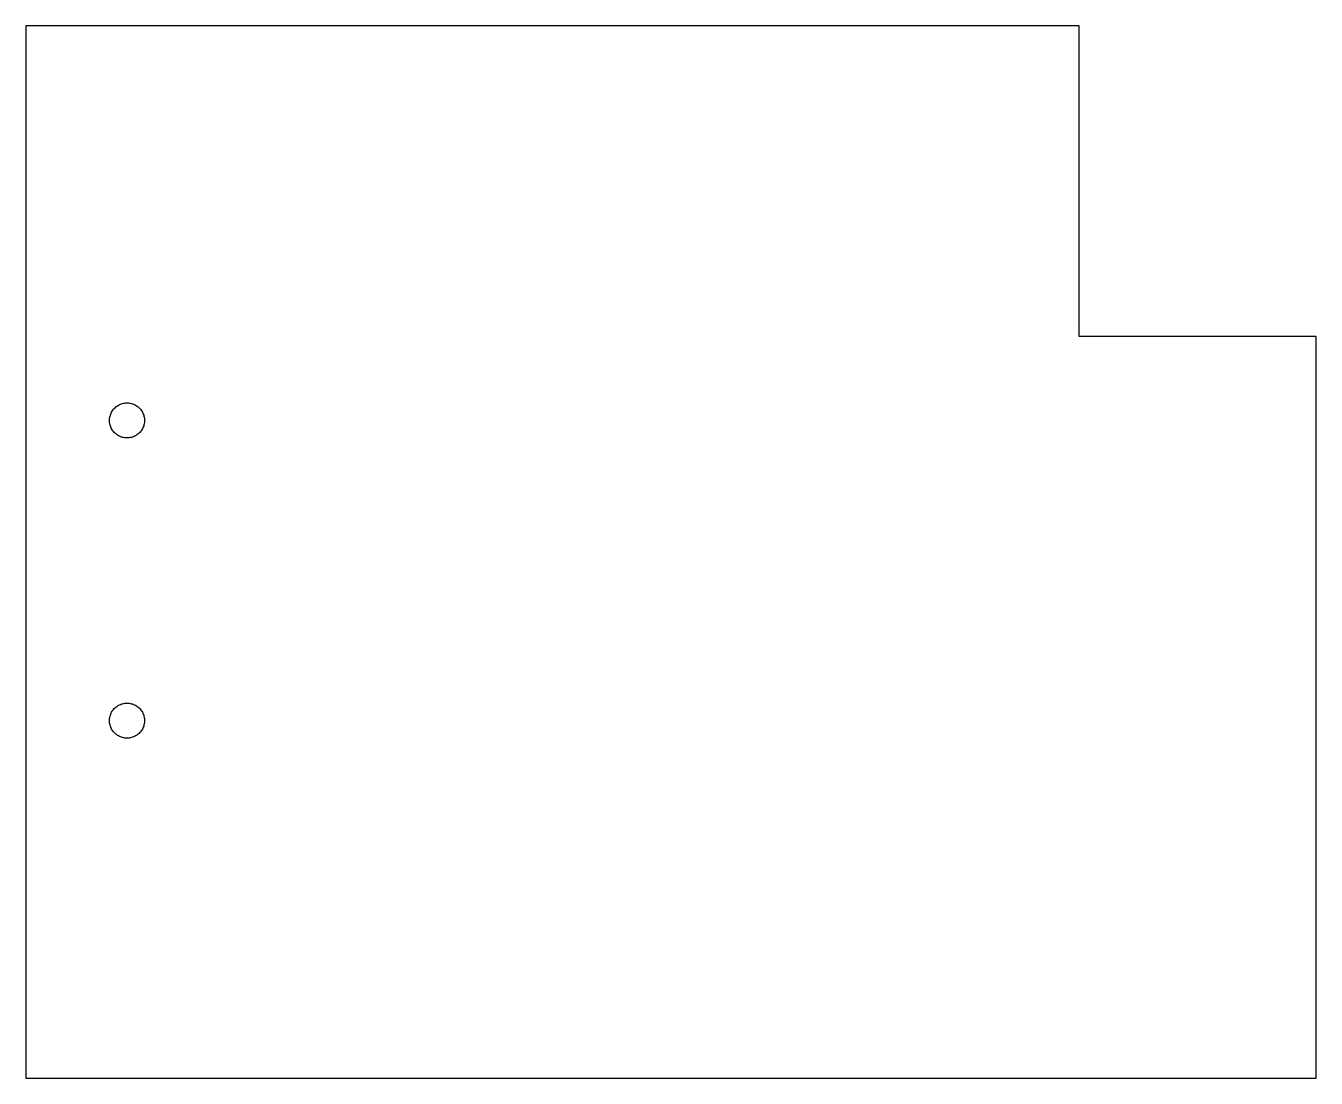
# Model space of a CAD drawing. Extents: x -121 to 121, y -95 to 102.
import ezdxf

# ---------------------------------------------------------------- set-up
doc = ezdxf.new("R2010")
doc.units = 0
doc.layers.get('0').update_dxf_attribs({"color": 1})

msp = doc.modelspace()

# ---------------------------------------------------------------- linework, layer by layer
at = {"color": 1}
for p, q in [((76.3, 101.6), (-120.65, 101.6)), ((-120.65, 101.6), (-120.65, -95.26)), ((76.3, 43.46), (76.3, 101.6)), ((120.65, 43.46), (76.3, 43.46)), ((120.65, -95.26), (120.65, 43.46)), ((-104.84, 28.787), (-104.77, 28.9806)), ((-104.77, 28.9806), (-104.688, 29.1694)), ((-104.688, 29.1694), (-104.595, 29.3527)), ((-104.595, 29.3527), (-104.49, 29.5298)), ((-104.49, 29.5298), (-104.375, 29.7)), ((-104.375, 29.7), (-104.248, 29.8625)), ((-104.248, 29.8625), (-104.112, 30.0169)), ((-104.112, 30.0169), (-103.967, 30.1624)), ((-103.967, 30.1624), (-103.813, 30.2984)), ((-103.813, 30.2984), (-103.65, 30.4245)), ((-103.65, 30.4245), (-103.48, 30.5402)), ((-103.48, 30.5402), (-103.303, 30.6449)), ((-103.303, 30.6449), (-103.119, 30.7383)), ((-103.119, 30.7383), (-102.931, 30.82)), ((-102.931, 30.82), (-102.737, 30.8897)), ((-102.737, 30.8897), (-102.539, 30.9471)), ((-102.539, 30.9471), (-102.339, 30.992)), ((-102.339, 30.992), (-102.135, 31.0242)), ((-102.135, 31.0242), (-101.931, 31.0435)), ((-101.931, 31.0435), (-101.725, 31.05)), ((-101.725, 31.05), (-101.519, 31.0435)), ((-101.519, 31.0435), (-101.315, 31.0242)), ((-101.315, 31.0242), (-101.111, 30.992)), ((-101.111, 30.992), (-100.911, 30.9471)), ((-100.911, 30.9471), (-100.713, 30.8897)), ((-100.713, 30.8897), (-100.519, 30.82)), ((-100.519, 30.82), (-100.331, 30.7383)), ((-100.331, 30.7383), (-100.147, 30.6449)), ((-100.147, 30.6449), (-99.9702, 30.5402)), ((-99.9702, 30.5402), (-99.8, 30.4245)), ((-99.8, 30.4245), (-99.6374, 30.2984)), ((-99.6374, 30.2984), (-99.4831, 30.1624)), ((-99.4831, 30.1624), (-99.3376, 30.0169)), ((-99.3376, 30.0169), (-99.2016, 29.8625)), ((-99.2016, 29.8625), (-99.0755, 29.7)), ((-99.0755, 29.7), (-98.9598, 29.5298)), ((-98.9598, 29.5298), (-98.8551, 29.3527)), ((-98.8551, 29.3527), (-98.7617, 29.1694)), ((-98.7617, 29.1694), (-98.68, 28.9806)), ((-98.68, 28.9806), (-98.6103, 28.787)), ((-105, 27.775), (-104.994, 27.9806)), ((-104.994, 27.5694), (-105, 27.775)), ((-104.994, 27.9806), (-104.974, 28.1855)), ((-104.974, 27.3645), (-104.994, 27.5694)), ((-104.974, 28.1855), (-104.942, 28.3887)), ((-104.942, 27.1613), (-104.974, 27.3645)), ((-104.942, 28.3887), (-104.897, 28.5894)), ((-104.897, 26.9605), (-104.942, 27.1613)), ((-104.897, 28.5894), (-104.84, 28.787)), ((-104.84, 26.763), (-104.897, 26.9605)), ((-104.77, 26.5694), (-104.84, 26.763)), ((-104.688, 26.3806), (-104.77, 26.5694)), ((-98.68, 26.5694), (-98.7617, 26.3806)), ((-98.6103, 26.763), (-98.68, 26.5694)), ((-98.6103, 28.787), (-98.5529, 28.5894)), ((-98.5529, 26.9605), (-98.6103, 26.763)), ((-98.5529, 28.5894), (-98.508, 28.3887)), ((-98.508, 27.1613), (-98.5529, 26.9605)), ((-98.508, 28.3887), (-98.4758, 28.1855)), ((-98.4758, 27.3645), (-98.508, 27.1613)), ((-98.4758, 28.1855), (-98.4565, 27.9806)), ((-98.4565, 27.5694), (-98.4758, 27.3645)), ((-98.4565, 27.9806), (-98.45, 27.775)), ((-98.45, 27.775), (-98.4565, 27.5694)), ((-104.595, 26.1973), (-104.688, 26.3806)), ((-104.49, 26.0202), (-104.595, 26.1973)), ((-104.375, 25.85), (-104.49, 26.0202)), ((-104.248, 25.6874), (-104.375, 25.85)), ((-104.112, 25.5331), (-104.248, 25.6874)), ((-103.967, 25.3876), (-104.112, 25.5331)), ((-103.813, 25.2516), (-103.967, 25.3876)), ((-103.65, 25.1255), (-103.813, 25.2516)), ((-103.48, 25.0098), (-103.65, 25.1255)), ((-103.303, 24.9051), (-103.48, 25.0098)), ((-103.119, 24.8117), (-103.303, 24.9051)), ((-102.931, 24.73), (-103.119, 24.8117)), ((-102.737, 24.6603), (-102.931, 24.73)), ((-102.539, 24.6029), (-102.737, 24.6603)), ((-102.339, 24.558), (-102.539, 24.6029)), ((-102.135, 24.5258), (-102.339, 24.558)), ((-101.931, 24.5065), (-102.135, 24.5258)), ((-101.725, 24.5), (-101.931, 24.5065)), ((-101.519, 24.5065), (-101.725, 24.5)), ((-101.315, 24.5258), (-101.519, 24.5065)), ((-101.111, 24.558), (-101.315, 24.5258)), ((-100.911, 24.6029), (-101.111, 24.558)), ((-100.713, 24.6603), (-100.911, 24.6029)), ((-100.519, 24.73), (-100.713, 24.6603)), ((-100.331, 24.8117), (-100.519, 24.73)), ((-100.147, 24.9051), (-100.331, 24.8117)), ((-99.9702, 25.0098), (-100.147, 24.9051)), ((-99.8, 25.1255), (-99.9702, 25.0098)), ((-99.6374, 25.2516), (-99.8, 25.1255)), ((-99.4831, 25.3876), (-99.6374, 25.2516)), ((-99.3376, 25.5331), (-99.4831, 25.3876)), ((-99.2016, 25.6874), (-99.3376, 25.5331)), ((-99.0755, 25.85), (-99.2016, 25.6874)), ((-98.9598, 26.0202), (-99.0755, 25.85)), ((-98.8551, 26.1973), (-98.9598, 26.0202)), ((-98.7617, 26.3806), (-98.8551, 26.1973)), ((-104.49, -26.6202), (-104.375, -26.45)), ((-104.375, -26.45), (-104.248, -26.2874)), ((-104.248, -26.2874), (-104.112, -26.1331)), ((-104.112, -26.1331), (-103.967, -25.9876)), ((-103.967, -25.9876), (-103.813, -25.8516)), ((-103.813, -25.8516), (-103.65, -25.7255)), ((-103.65, -25.7255), (-103.48, -25.6098)), ((-103.48, -25.6098), (-103.303, -25.5051)), ((-103.303, -25.5051), (-103.119, -25.4117)), ((-103.119, -25.4117), (-102.931, -25.33)), ((-102.931, -25.33), (-102.737, -25.2603)), ((-102.737, -25.2603), (-102.539, -25.2029)), ((-102.539, -25.2029), (-102.339, -25.158)), ((-102.339, -25.158), (-102.135, -25.1258)), ((-102.135, -25.1258), (-101.931, -25.1065)), ((-101.931, -25.1065), (-101.725, -25.1)), ((-101.725, -25.1), (-101.519, -25.1065)), ((-101.519, -25.1065), (-101.315, -25.1258)), ((-101.315, -25.1258), (-101.111, -25.158)), ((-101.111, -25.158), (-100.911, -25.2029)), ((-100.911, -25.2029), (-100.713, -25.2603)), ((-100.713, -25.2603), (-100.519, -25.33)), ((-100.519, -25.33), (-100.331, -25.4117)), ((-100.331, -25.4117), (-100.147, -25.5051)), ((-100.147, -25.5051), (-99.9702, -25.6098)), ((-99.9702, -25.6098), (-99.8, -25.7255)), ((-99.8, -25.7255), (-99.6374, -25.8516)), ((-99.6374, -25.8516), (-99.4831, -25.9876)), ((-99.4831, -25.9876), (-99.3376, -26.1331)), ((-99.3376, -26.1331), (-99.2016, -26.2874)), ((-99.2016, -26.2874), (-99.0755, -26.45)), ((-99.0755, -26.45), (-98.9598, -26.6202)), ((-105, -28.375), (-104.994, -28.1694)), ((-104.994, -28.5806), (-105, -28.375)), ((-104.994, -28.1694), (-104.974, -27.9645)), ((-104.974, -28.7855), (-104.994, -28.5806)), ((-104.974, -27.9645), (-104.942, -27.7613)), ((-104.942, -28.9887), (-104.974, -28.7855)), ((-104.942, -27.7613), (-104.897, -27.5605)), ((-104.897, -27.5605), (-104.84, -27.363)), ((-104.84, -27.363), (-104.77, -27.1694)), ((-104.77, -27.1694), (-104.688, -26.9806)), ((-104.688, -26.9806), (-104.595, -26.7973)), ((-104.595, -26.7973), (-104.49, -26.6202)), ((-98.9598, -26.6202), (-98.8551, -26.7973)), ((-98.8551, -26.7973), (-98.7617, -26.9806)), ((-98.7617, -26.9806), (-98.68, -27.1694)), ((-98.68, -27.1694), (-98.6103, -27.363)), ((-98.6103, -27.363), (-98.5529, -27.5605)), ((-98.5529, -27.5605), (-98.508, -27.7613)), ((-98.508, -27.7613), (-98.4758, -27.9645)), ((-98.4758, -28.7855), (-98.508, -28.9887)), ((-98.4758, -27.9645), (-98.4565, -28.1694)), ((-98.4565, -28.5806), (-98.4758, -28.7855)), ((-98.4565, -28.1694), (-98.45, -28.375)), ((-98.45, -28.375), (-98.4565, -28.5806)), ((-104.897, -29.1895), (-104.942, -28.9887)), ((-104.84, -29.387), (-104.897, -29.1895)), ((-104.77, -29.5806), (-104.84, -29.387)), ((-104.688, -29.7694), (-104.77, -29.5806)), ((-104.595, -29.9527), (-104.688, -29.7694)), ((-104.49, -30.1298), (-104.595, -29.9527)), ((-104.375, -30.3), (-104.49, -30.1298)), ((-104.248, -30.4626), (-104.375, -30.3)), ((-104.112, -30.6169), (-104.248, -30.4626)), ((-103.967, -30.7624), (-104.112, -30.6169)), ((-103.813, -30.8984), (-103.967, -30.7624)), ((-103.65, -31.0245), (-103.813, -30.8984)), ((-103.48, -31.1402), (-103.65, -31.0245)), ((-103.303, -31.2449), (-103.48, -31.1402)), ((-103.119, -31.3383), (-103.303, -31.2449)), ((-102.931, -31.42), (-103.119, -31.3383)), ((-100.331, -31.3383), (-100.519, -31.42)), ((-100.147, -31.2449), (-100.331, -31.3383)), ((-99.9702, -31.1402), (-100.147, -31.2449)), ((-99.8, -31.0245), (-99.9702, -31.1402)), ((-99.6374, -30.8984), (-99.8, -31.0245)), ((-99.4831, -30.7624), (-99.6374, -30.8984)), ((-99.3376, -30.6169), (-99.4831, -30.7624)), ((-99.2016, -30.4626), (-99.3376, -30.6169)), ((-99.0755, -30.3), (-99.2016, -30.4626)), ((-98.9598, -30.1298), (-99.0755, -30.3)), ((-98.8551, -29.9527), (-98.9598, -30.1298)), ((-98.7617, -29.7694), (-98.8551, -29.9527)), ((-98.68, -29.5806), (-98.7617, -29.7694)), ((-98.6103, -29.387), (-98.68, -29.5806)), ((-98.5529, -29.1895), (-98.6103, -29.387)), ((-98.508, -28.9887), (-98.5529, -29.1895)), ((-102.737, -31.4897), (-102.931, -31.42)), ((-102.539, -31.5471), (-102.737, -31.4897)), ((-102.339, -31.592), (-102.539, -31.5471)), ((-102.135, -31.6242), (-102.339, -31.592)), ((-101.931, -31.6435), (-102.135, -31.6242)), ((-101.725, -31.65), (-101.931, -31.6435)), ((-101.519, -31.6435), (-101.725, -31.65)), ((-101.315, -31.6242), (-101.519, -31.6435)), ((-101.111, -31.592), (-101.315, -31.6242)), ((-100.911, -31.5471), (-101.111, -31.592)), ((-100.713, -31.4897), (-100.911, -31.5471)), ((-100.519, -31.42), (-100.713, -31.4897)), ((-120.65, -95.26), (120.65, -95.26))]:
    msp.add_line(p, q, dxfattribs=at)

doc.saveas('drawing.dxf')
